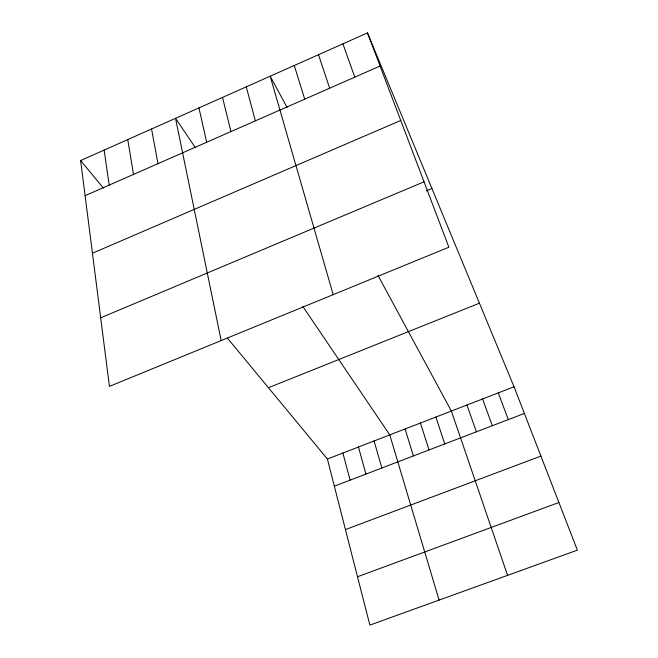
<?xml version="1.0" encoding="UTF-8"?>
<svg xmlns="http://www.w3.org/2000/svg" width="658" height="658" viewBox="0 0 658 658"><rect width="100%" height="100%" fill="white"/><g stroke="black" fill="none" stroke-linecap="round" stroke-linejoin="round"><path stroke-width="0.99" d="M367.493 32.9L448.879 247.211L109.425 386.394L80.63 160.552L367.493 32.9L514.054 386.797L577.37 550.146L369.87 625.1L327.396 459.029L227.495 338.187M85.112 195.681L380.077 66.03M92.449 253.223L400.747 120.472M100.682 317.822L424.048 181.814M426.261 190.845L431.919 188.476M268.431 387.71L479.435 303.198M327.396 459.029L514.054 386.797M334.346 486.188L524.385 413.446M345.442 529.591L540.917 456.093M357.508 576.753L558.897 502.498M80.63 160.552L103.438 188.13M195.41 147.713L175.522 118.325L221.17 340.573M302.738 306.299L389.775 434.897L439.083 600.096M287.077 107.427L270.183 76.205L333.187 294.644M377.996 275.439L451.372 411.053L507.565 575.355M498.279 392.9L508.321 419.598M482.577 398.978L492.324 425.718M342.908 43.839L354.777 77.15M466.941 405.024L476.4 431.812M318.505 54.696L329.65 88.188M435.876 417.049L444.767 443.928M420.437 423.02L429.049 449.94M294.258 65.487L304.712 99.152M405.073 428.975L413.405 455.928M374.073 440.967L381.854 468.011M358.446 447.012L365.947 474.097M246.273 86.84L255.353 120.85M342.892 453.033L350.114 480.159M222.527 97.409L230.933 131.584M198.946 107.904L206.686 142.243M151.554 128.993L157.969 163.653M127.751 139.586L133.508 174.403M104.112 150.106L109.228 185.079"/></g></svg>
